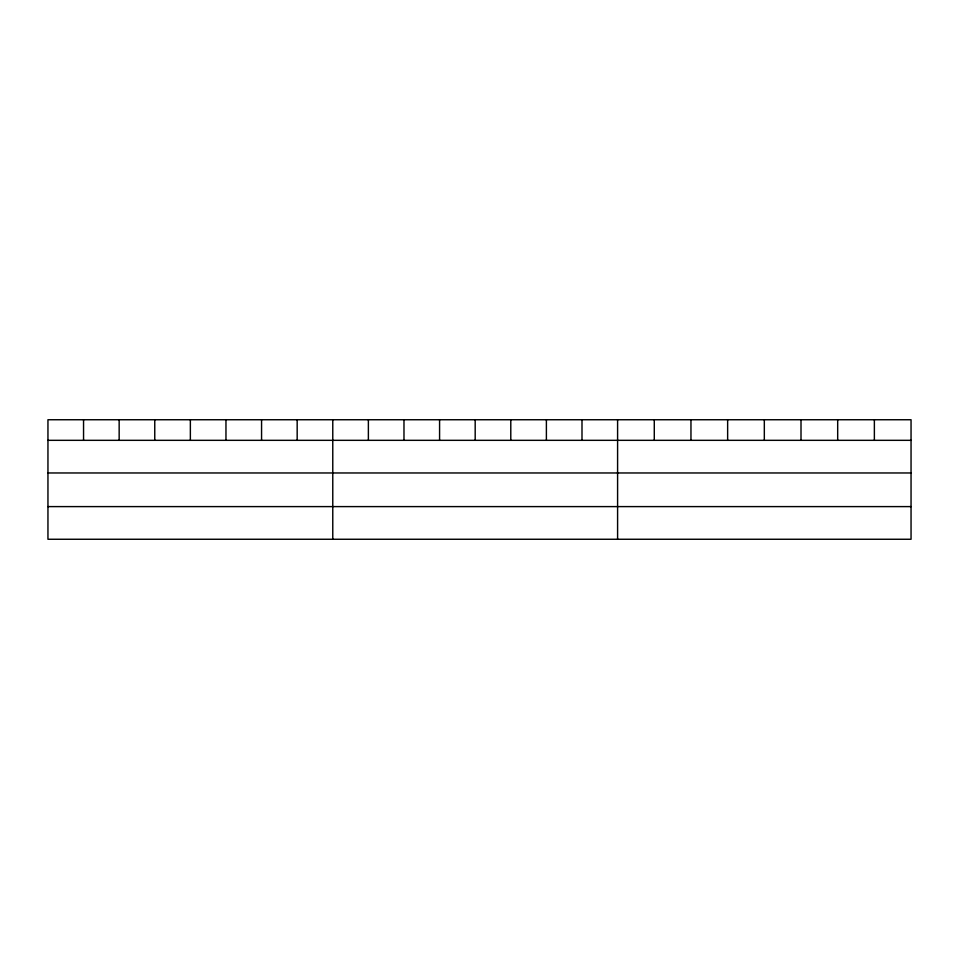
<?xml version="1.0" encoding="UTF-8"?>
<svg xmlns="http://www.w3.org/2000/svg" width="959" height="959" viewBox="0 0 959 959"><rect width="100%" height="100%" fill="white"/><g stroke="black" fill="none" stroke-linecap="round" stroke-linejoin="round"><path stroke-width="1.44" d="M911.05 472.967L911.05 419.742L47.95 419.742L47.95 539.258L911.05 539.258L911.05 472.967L47.95 472.967M47.95 440.325L911.05 440.325M47.95 506.604L911.05 506.604M874.368 419.742L874.368 440.325M837.686 419.742L837.686 440.325M801.005 419.742L801.005 440.325M764.323 419.742L764.323 440.325M727.641 419.742L727.641 440.325M690.959 419.742L690.959 440.325M654.278 419.742L654.278 440.325M617.596 419.742L617.596 539.258M581.993 419.742L581.993 440.325M546.39 419.742L546.39 440.325M510.787 419.742L510.787 440.325M475.184 419.742L475.184 440.325M439.582 419.742L439.582 440.325M403.979 419.742L403.979 440.325M368.376 419.742L368.376 440.325M332.773 419.742L332.773 539.258M297.17 419.742L297.17 440.325M261.567 419.742L261.567 440.325M225.964 419.742L225.964 440.325M190.362 419.742L190.362 440.325M154.759 419.742L154.759 440.325M119.156 419.742L119.156 440.325M83.553 419.742L83.553 440.325"/></g></svg>
